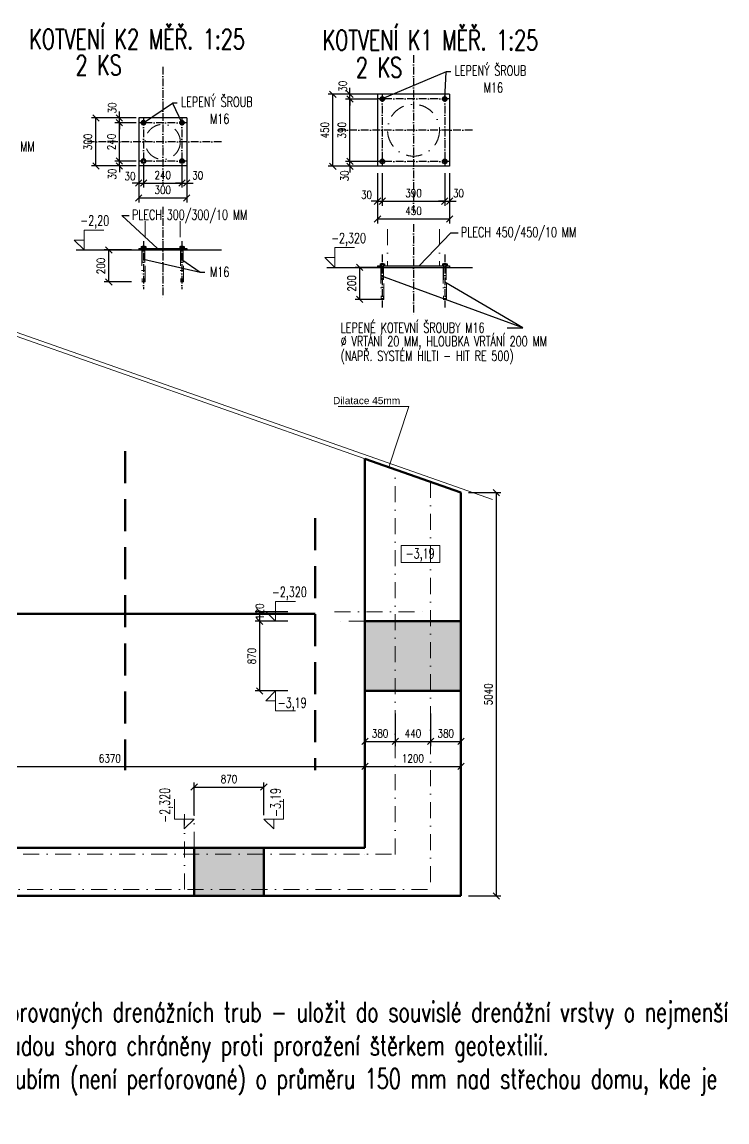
# Model space of a CAD drawing. Header units: millimetres. Extents: x 89194 to 559352, y -753138 to -204019.
# Drawn here: x 347636 to 356440, y -268495 to -254751 of the extents above; entities that cross this region are included whole.
import ezdxf

# ---------------------------------------------------------------- set-up
doc = ezdxf.new("R2010")
doc.units = ezdxf.units.MM
doc.header["$LTSCALE"] = 400
doc.header["$PDMODE"] = 3
for name, pattern in [('ACAD_ISO10W100', [18, 12, -3, 0, -3]), ('DASHDOT', [1, 0.5, -0.25, 0, -0.25]), ('DASHED', [0.75, 0.5, -0.25])]:
    doc.linetypes.add(name, pattern=pattern)
doc.layers.add('obrys slabý', color=7, linetype='Continuous')
doc.layers.add('čerchovaná', color=1, linetype='ACAD_ISO10W100')
for name, color, linetype, lineweight in [('RG_koty', 7, 'Continuous', 9), ('RG_pohled', 200, 'Continuous', 9), ('RG_popisy', 11, 'Continuous', 9), ('RG_radon_potrubí', 160, 'Continuous', 70), ('RG_zdivo nové', 1, 'Continuous', 50), ('RG_čerch 1', 6, 'DASHDOT', 9), ('RG_šrafy', 253, 'Continuous', 9), ('text 2.5 mm', 7, 'Continuous', 13)]:
    doc.layers.add(name, color=color, linetype=linetype, lineweight=lineweight)
doc.styles.add('Arial 250', font='Arial Bold.ttf', dxfattribs={"height": 250})
doc.styles.add('Koty', font='romans.shx', dxfattribs={"width": 0.8})
doc.styles.add('styl 2.5 mm', font='simplex.shx', dxfattribs={"width": 0.7, "height": 0.125})
doc.styles.add('styl 5 mm', font='simplex.shx', dxfattribs={"width": 0.7, "height": 0.25})
doc.dimstyles.new('RG_50_vnitřní', dxfattribs={"dimscale": 50, "dimtxt": 2, "dimasz": 1.6, "dimexe": 1.15, "dimexo": 0, "dimgap": 1, "dimtad": 1, "dimdec": 0, "dimrnd": 5, "dimzin": 0, "dimdsep": 46, "dimtxsty": 'Koty', "dimblk1": 'OBLIQUE', "dimblk2": 'OBLIQUE', "dimsah": 1, "dimcen": 0.09, "dimclrd": 256, "dimclre": 256, "dimclrt": 2, "dimazin": 0, "dimtfac": 1, "dimtdec": 0, "dimtmove": 2, "dimatfit": 3, "dimfxl": 1.15, "dimfxlon": 1, "dimtolj": 1, "dimtzin": 0, "dimarcsym": 0})

# ---------------------------------------------------------------- blocks, each defined once
blk = doc.blocks.new('_Oblique')
at = {"color": 0, "linetype": 'ByBlock', "lineweight": -2}
blk.add_line((-0.5, -0.5), (0.5, 0.5), dxfattribs=at)
blk = doc.blocks.new('*D552')
at = {"layer": 'Defpoints', "color": 0, "transparency": 16777216}
for p in [(345548, -264052), (351918, -264051), (351918, -264052)]:
    blk.add_point(p, dxfattribs=at)
at = {"layer": 'RG_koty', "lineweight": -2, "transparency": 16777216}
for p, q in [((345548, -264052), (345548, -264109)), ((345548, -264052), (351918, -264052)), ((351918, -264051), (351918, -264109))]:
    blk.add_line(p, q, dxfattribs=at)
at = {"layer": 'RG_koty', "lineweight": -2, "transparency": 16777216, "xscale": 80, "yscale": 80, "zscale": 80, "rotation": 180}
blk.add_blockref('_Oblique', (345548, -264052), dxfattribs=at)
at = {"layer": 'RG_koty', "lineweight": -2, "transparency": 16777216, "xscale": 80, "yscale": 80, "zscale": 80}
blk.add_blockref('_Oblique', (351918, -264052), dxfattribs=at)
at = {"layer": 'RG_koty', "color": 2, "transparency": 16777216, "insert": (348733, -263952), "char_height": 100, "attachment_point": 5, "style": 'Koty'}
blk.add_mtext('\\A1;6370', dxfattribs=at)
blk = doc.blocks.new('*D553')
at = {"layer": 'Defpoints', "color": 0, "transparency": 16777216}
for p in [(351918, -264051), (353118, -264052), (353118, -264052)]:
    blk.add_point(p, dxfattribs=at)
at = {"layer": 'RG_koty', "lineweight": -2, "transparency": 16777216}
for p, q in [((353118, -264052), (353118, -263994)), ((351918, -264051), (351918, -264109)), ((351918, -264052), (353118, -264052))]:
    blk.add_line(p, q, dxfattribs=at)
at = {"layer": 'RG_koty', "lineweight": -2, "transparency": 16777216, "xscale": 80, "yscale": 80, "zscale": 80, "rotation": 180}
blk.add_blockref('_Oblique', (351918, -264052), dxfattribs=at)
at = {"layer": 'RG_koty', "lineweight": -2, "transparency": 16777216, "xscale": 80, "yscale": 80, "zscale": 80}
blk.add_blockref('_Oblique', (353118, -264052), dxfattribs=at)
at = {"layer": 'RG_koty', "color": 2, "transparency": 16777216, "insert": (352518, -263952), "char_height": 100, "attachment_point": 5, "style": 'Koty'}
blk.add_mtext('\\A1;1200', dxfattribs=at)
blk = doc.blocks.new('*D562')
at = {"layer": 'Defpoints', "color": 0, "transparency": 16777216}
for p in [(351918, -263365), (352298, -263365), (352298, -263740)]:
    blk.add_point(p, dxfattribs=at)
at = {"layer": 'RG_koty', "lineweight": -2, "transparency": 16777216}
for p, q in [((351918, -263390), (351918, -263797)), ((352298, -263390), (352298, -263797)), ((351918, -263740), (352298, -263740))]:
    blk.add_line(p, q, dxfattribs=at)
at = {"layer": 'RG_koty', "lineweight": -2, "transparency": 16777216, "xscale": 80, "yscale": 80, "zscale": 80, "rotation": 180}
blk.add_blockref('_Oblique', (351918, -263740), dxfattribs=at)
at = {"layer": 'RG_koty', "lineweight": -2, "transparency": 16777216, "xscale": 80, "yscale": 80, "zscale": 80}
blk.add_blockref('_Oblique', (352298, -263740), dxfattribs=at)
at = {"layer": 'RG_koty', "color": 2, "transparency": 16777216, "insert": (352108, -263640), "char_height": 100, "attachment_point": 5, "style": 'Koty'}
blk.add_mtext('\\A1;380', dxfattribs=at)
blk = doc.blocks.new('*D563')
at = {"layer": 'Defpoints', "color": 0, "transparency": 16777216}
for p in [(352298, -263365), (352738, -263365), (352738, -263740)]:
    blk.add_point(p, dxfattribs=at)
at = {"layer": 'RG_koty', "lineweight": -2, "transparency": 16777216}
for p, q in [((352298, -263390), (352298, -263797)), ((352738, -263390), (352738, -263797)), ((352298, -263740), (352738, -263740))]:
    blk.add_line(p, q, dxfattribs=at)
at = {"layer": 'RG_koty', "lineweight": -2, "transparency": 16777216, "xscale": 80, "yscale": 80, "zscale": 80, "rotation": 180}
blk.add_blockref('_Oblique', (352298, -263740), dxfattribs=at)
at = {"layer": 'RG_koty', "lineweight": -2, "transparency": 16777216, "xscale": 80, "yscale": 80, "zscale": 80}
blk.add_blockref('_Oblique', (352738, -263740), dxfattribs=at)
at = {"layer": 'RG_koty', "color": 2, "transparency": 16777216, "insert": (352518, -263640), "char_height": 100, "attachment_point": 5, "style": 'Koty'}
blk.add_mtext('\\A1;440', dxfattribs=at)
blk = doc.blocks.new('*D564')
at = {"layer": 'Defpoints', "color": 0, "transparency": 16777216}
for p in [(352738, -263365), (353118, -263365), (353118, -263740)]:
    blk.add_point(p, dxfattribs=at)
at = {"layer": 'RG_koty', "lineweight": -2, "transparency": 16777216}
for p, q in [((352738, -263390), (352738, -263797)), ((353118, -263390), (353118, -263797)), ((352738, -263740), (353118, -263740))]:
    blk.add_line(p, q, dxfattribs=at)
at = {"layer": 'RG_koty', "lineweight": -2, "transparency": 16777216, "xscale": 80, "yscale": 80, "zscale": 80, "rotation": 180}
blk.add_blockref('_Oblique', (352738, -263740), dxfattribs=at)
at = {"layer": 'RG_koty', "lineweight": -2, "transparency": 16777216, "xscale": 80, "yscale": 80, "zscale": 80}
blk.add_blockref('_Oblique', (353118, -263740), dxfattribs=at)
at = {"layer": 'RG_koty', "color": 2, "transparency": 16777216, "insert": (352928, -263640), "char_height": 100, "attachment_point": 5, "style": 'Koty'}
blk.add_mtext('\\A1;380', dxfattribs=at)
blk = doc.blocks.new('*D573')
at = {"layer": 'Defpoints', "color": 0, "transparency": 16777216}
for p in [(353118, -260631), (353560, -260631), (353118, -265671)]:
    blk.add_point(p, dxfattribs=at)
at = {"layer": 'RG_koty', "lineweight": -2, "transparency": 16777216}
for p, q in [((353210, -260631), (353617, -260631)), ((353560, -265671), (353560, -260631)), ((353210, -265671), (353617, -265671))]:
    blk.add_line(p, q, dxfattribs=at)
at = {"layer": 'RG_koty', "lineweight": -2, "transparency": 16777216, "xscale": 80, "yscale": 80, "zscale": 80}
for p, rotation in [((353560, -260631), 90), ((353560, -265671), 270)]:
    blk.add_blockref('_Oblique', p, dxfattribs=dict(at, rotation=rotation))
at = {"layer": 'RG_koty', "color": 2, "transparency": 16777216, "insert": (353460, -263151), "char_height": 100, "attachment_point": 5, "rotation": 90, "style": 'Koty'}
blk.add_mtext('\\A1;5040', dxfattribs=at)
blk = doc.blocks.new('*D591')
at = {"layer": 'Defpoints', "color": 0, "transparency": 16777216}
for p in [(350656, -264310), (349786, -264854), (350656, -264854)]:
    blk.add_point(p, dxfattribs=at)
at = {"layer": 'RG_koty', "lineweight": -2, "transparency": 16777216}
for p, q in [((349786, -264660), (349786, -264252)), ((350656, -264660), (350656, -264252)), ((349786, -264310), (350656, -264310))]:
    blk.add_line(p, q, dxfattribs=at)
at = {"layer": 'RG_koty', "lineweight": -2, "transparency": 16777216, "xscale": 80, "yscale": 80, "zscale": 80, "rotation": 180}
blk.add_blockref('_Oblique', (349786, -264310), dxfattribs=at)
at = {"layer": 'RG_koty', "lineweight": -2, "transparency": 16777216, "xscale": 80, "yscale": 80, "zscale": 80}
blk.add_blockref('_Oblique', (350656, -264310), dxfattribs=at)
at = {"layer": 'RG_koty', "color": 2, "transparency": 16777216, "insert": (350221, -264210), "char_height": 100, "attachment_point": 5, "style": 'Koty'}
blk.add_mtext('\\A1;870', dxfattribs=at)
blk = doc.blocks.new('*D610')
at = {"layer": 'Defpoints', "color": 0, "transparency": 16777216}
for p in [(350605, -262239), (351285, -262239), (351285, -263109)]:
    blk.add_point(p, dxfattribs=at)
at = {"layer": 'RG_koty', "lineweight": -2, "transparency": 16777216}
for p, q in [((350955, -262239), (350547, -262239)), ((350605, -263109), (350605, -262239)), ((350955, -263109), (350547, -263109))]:
    blk.add_line(p, q, dxfattribs=at)
at = {"layer": 'RG_koty', "lineweight": -2, "transparency": 16777216, "xscale": 80, "yscale": 80, "zscale": 80}
for p, rotation in [((350605, -262239), 90), ((350605, -263109), 270)]:
    blk.add_blockref('_Oblique', p, dxfattribs=dict(at, rotation=rotation))
at = {"layer": 'RG_koty', "color": 2, "transparency": 16777216, "insert": (350505, -262674), "char_height": 100, "attachment_point": 5, "rotation": 90, "style": 'Koty'}
blk.add_mtext('\\A1;870', dxfattribs=at)
blk = doc.blocks.new('*D611')
at = {"layer": 'Defpoints', "color": 0, "transparency": 16777216}
for p in [(350605, -262119), (351285, -262119), (351285, -262239)]:
    blk.add_point(p, dxfattribs=at)
at = {"layer": 'RG_koty', "lineweight": -2, "transparency": 16777216}
for p, q in [((350955, -262119), (350547, -262119)), ((350955, -262239), (350547, -262239)), ((350605, -262239), (350605, -262119))]:
    blk.add_line(p, q, dxfattribs=at)
at = {"layer": 'RG_koty', "lineweight": -2, "transparency": 16777216, "xscale": 80, "yscale": 80, "zscale": 80}
for p, rotation in [((350605, -262119), 90), ((350605, -262239), 270)]:
    blk.add_blockref('_Oblique', p, dxfattribs=dict(at, rotation=rotation))
at = {"layer": 'RG_koty', "color": 2, "transparency": 16777216, "insert": (350605, -262119), "char_height": 100, "attachment_point": 5, "rotation": 90, "style": 'Koty'}
blk.add_mtext('\\A1;120', dxfattribs=at)
blk = doc.blocks.new('*D622')
at = {"layer": 'Defpoints', "color": 0, "transparency": 16777216}
for p in [(352076, -256756), (352976, -256756), (352976, -257211)]:
    blk.add_point(p, dxfattribs=at)
at = {"layer": 'RG_koty', "lineweight": -2, "transparency": 16777216}
for p, q in [((352076, -256861), (352076, -257268)), ((352976, -256861), (352976, -257268)), ((352076, -257211), (352976, -257211))]:
    blk.add_line(p, q, dxfattribs=at)
at = {"layer": 'RG_koty', "lineweight": -2, "transparency": 16777216, "xscale": 80, "yscale": 80, "zscale": 80, "rotation": 180}
blk.add_blockref('_Oblique', (352076, -257211), dxfattribs=at)
at = {"layer": 'RG_koty', "lineweight": -2, "transparency": 16777216, "xscale": 80, "yscale": 80, "zscale": 80}
blk.add_blockref('_Oblique', (352976, -257211), dxfattribs=at)
at = {"layer": 'RG_koty', "color": 2, "transparency": 16777216, "insert": (352526, -257111), "char_height": 100, "attachment_point": 5, "style": 'Koty'}
blk.add_mtext('\\A1;450', dxfattribs=at)
blk = doc.blocks.new('*D623')
at = {"layer": 'Defpoints', "color": 0, "transparency": 16777216}
for p in [(351518, -255653), (352076, -255653), (352076, -256553)]:
    blk.add_point(p, dxfattribs=at)
at = {"layer": 'RG_koty', "lineweight": -2, "transparency": 16777216}
for p, q in [((351868, -255653), (351461, -255653)), ((351518, -256553), (351518, -255653)), ((351868, -256553), (351461, -256553))]:
    blk.add_line(p, q, dxfattribs=at)
at = {"layer": 'RG_koty', "lineweight": -2, "transparency": 16777216, "xscale": 80, "yscale": 80, "zscale": 80}
for p, rotation in [((351518, -255653), 90), ((351518, -256553), 270)]:
    blk.add_blockref('_Oblique', p, dxfattribs=dict(at, rotation=rotation))
at = {"layer": 'RG_koty', "color": 2, "transparency": 16777216, "insert": (351418, -256103), "char_height": 100, "attachment_point": 5, "rotation": 90, "style": 'Koty'}
blk.add_mtext('\\A1;450', dxfattribs=at)
blk = doc.blocks.new('*D624')
at = {"layer": 'Defpoints', "color": 0, "transparency": 16777216}
for p in [(351732, -256493), (352076, -256493), (352076, -256553)]:
    blk.add_point(p, dxfattribs=at)
at = {"layer": 'RG_koty', "lineweight": -2, "transparency": 16777216}
for p, q in [((351732, -256493), (351732, -256413)), ((352076, -256493), (351674, -256493)), ((352076, -256553), (351674, -256553)), ((351732, -256553), (351732, -256493)), ((351732, -256553), (351732, -256633))]:
    blk.add_line(p, q, dxfattribs=at)
at = {"layer": 'RG_koty', "lineweight": -2, "transparency": 16777216, "xscale": 80, "yscale": 80, "zscale": 80}
for p, rotation in [((351732, -256493), 270), ((351732, -256553), 90)]:
    blk.add_blockref('_Oblique', p, dxfattribs=dict(at, rotation=rotation))
at = {"layer": 'RG_koty', "color": 2, "transparency": 16777216, "insert": (351665, -256673), "char_height": 100, "attachment_point": 5, "rotation": 90, "style": 'Koty'}
blk.add_mtext('\\A1;30', dxfattribs=at)
blk = doc.blocks.new('*D625')
at = {"layer": 'Defpoints', "color": 0, "transparency": 16777216}
for p in [(351732, -255713), (352076, -255713), (352076, -256493)]:
    blk.add_point(p, dxfattribs=at)
at = {"layer": 'RG_koty', "lineweight": -2, "transparency": 16777216}
for p, q in [((352076, -255713), (351674, -255713)), ((351732, -256493), (351732, -255713)), ((352076, -256493), (351674, -256493))]:
    blk.add_line(p, q, dxfattribs=at)
at = {"layer": 'RG_koty', "lineweight": -2, "transparency": 16777216, "xscale": 80, "yscale": 80, "zscale": 80}
for p, rotation in [((351732, -255713), 90), ((351732, -256493), 270)]:
    blk.add_blockref('_Oblique', p, dxfattribs=dict(at, rotation=rotation))
at = {"layer": 'RG_koty', "color": 2, "transparency": 16777216, "insert": (351632, -256103), "char_height": 100, "attachment_point": 5, "rotation": 90, "style": 'Koty'}
blk.add_mtext('\\A1;390', dxfattribs=at)
blk = doc.blocks.new('*D626')
at = {"layer": 'Defpoints', "color": 0, "transparency": 16777216}
for p in [(351732, -255653), (352076, -255653), (352076, -255713)]:
    blk.add_point(p, dxfattribs=at)
at = {"layer": 'RG_koty', "lineweight": -2, "transparency": 16777216}
for p, q in [((351732, -255653), (351732, -255573)), ((352076, -255653), (351674, -255653)), ((352076, -255713), (351674, -255713)), ((351732, -255713), (351732, -255653)), ((351732, -255713), (351732, -255793))]:
    blk.add_line(p, q, dxfattribs=at)
at = {"layer": 'RG_koty', "lineweight": -2, "transparency": 16777216, "xscale": 80, "yscale": 80, "zscale": 80}
for p, rotation in [((351732, -255653), 270), ((351732, -255713), 90)]:
    blk.add_blockref('_Oblique', p, dxfattribs=dict(at, rotation=rotation))
at = {"layer": 'RG_koty', "color": 2, "transparency": 16777216, "insert": (351642, -255554), "char_height": 100, "attachment_point": 5, "rotation": 90, "style": 'Koty'}
blk.add_mtext('\\A1;30', dxfattribs=at)
blk = doc.blocks.new('*D627')
at = {"layer": 'Defpoints', "color": 0, "transparency": 16777216}
for p in [(352076, -256611), (352136, -256611), (352136, -256989)]:
    blk.add_point(p, dxfattribs=at)
at = {"layer": 'RG_koty', "lineweight": -2, "transparency": 16777216}
for p, q in [((352076, -256639), (352076, -257047)), ((352136, -256639), (352136, -257047)), ((352076, -256989), (351996, -256989)), ((352076, -256989), (352136, -256989)), ((352136, -256989), (352216, -256989))]:
    blk.add_line(p, q, dxfattribs=at)
at = {"layer": 'RG_koty', "lineweight": -2, "transparency": 16777216, "xscale": 80, "yscale": 80, "zscale": 80}
blk.add_blockref('_Oblique', (352076, -256989), dxfattribs=at)
at = {"layer": 'RG_koty', "lineweight": -2, "transparency": 16777216, "xscale": 80, "yscale": 80, "zscale": 80, "rotation": 180}
blk.add_blockref('_Oblique', (352136, -256989), dxfattribs=at)
at = {"layer": 'RG_koty', "color": 2, "transparency": 16777216, "insert": (351939, -256909), "char_height": 100, "attachment_point": 5, "style": 'Koty'}
blk.add_mtext('\\A1;30', dxfattribs=at)
blk = doc.blocks.new('*D628')
at = {"layer": 'Defpoints', "color": 0, "transparency": 16777216}
for p in [(352136, -256611), (352916, -256611), (352916, -256989)]:
    blk.add_point(p, dxfattribs=at)
at = {"layer": 'RG_koty', "lineweight": -2, "transparency": 16777216}
for p, q in [((352136, -256639), (352136, -257047)), ((352916, -256639), (352916, -257047)), ((352136, -256989), (352916, -256989))]:
    blk.add_line(p, q, dxfattribs=at)
at = {"layer": 'RG_koty', "lineweight": -2, "transparency": 16777216, "xscale": 80, "yscale": 80, "zscale": 80, "rotation": 180}
blk.add_blockref('_Oblique', (352136, -256989), dxfattribs=at)
at = {"layer": 'RG_koty', "lineweight": -2, "transparency": 16777216, "xscale": 80, "yscale": 80, "zscale": 80}
blk.add_blockref('_Oblique', (352916, -256989), dxfattribs=at)
at = {"layer": 'RG_koty', "color": 2, "transparency": 16777216, "insert": (352526, -256889), "char_height": 100, "attachment_point": 5, "style": 'Koty'}
blk.add_mtext('\\A1;390', dxfattribs=at)
blk = doc.blocks.new('*D629')
at = {"layer": 'Defpoints', "color": 0, "transparency": 16777216}
for p in [(352916, -256611), (352976, -256611), (352976, -256989)]:
    blk.add_point(p, dxfattribs=at)
at = {"layer": 'RG_koty', "lineweight": -2, "transparency": 16777216}
for p, q in [((352916, -256639), (352916, -257047)), ((352976, -256639), (352976, -257047)), ((352916, -256989), (352836, -256989)), ((352916, -256989), (352976, -256989)), ((352976, -256989), (353056, -256989))]:
    blk.add_line(p, q, dxfattribs=at)
at = {"layer": 'RG_koty', "lineweight": -2, "transparency": 16777216, "xscale": 80, "yscale": 80, "zscale": 80}
blk.add_blockref('_Oblique', (352916, -256989), dxfattribs=at)
at = {"layer": 'RG_koty', "lineweight": -2, "transparency": 16777216, "xscale": 80, "yscale": 80, "zscale": 80, "rotation": 180}
blk.add_blockref('_Oblique', (352976, -256989), dxfattribs=at)
at = {"layer": 'RG_koty', "color": 2, "transparency": 16777216, "insert": (353087, -256890), "char_height": 100, "attachment_point": 5, "style": 'Koty'}
blk.add_mtext('\\A1;30', dxfattribs=at)
blk = doc.blocks.new('*D612')
at = {"layer": 'Defpoints', "color": 0, "transparency": 16777216}
for p in [(351853, -257817), (352136, -257817), (352136, -258217)]:
    blk.add_point(p, dxfattribs=at)
at = {"layer": 'RG_koty', "lineweight": -2, "transparency": 16777216}
for p, q in [((352136, -257817), (351795, -257817)), ((351853, -258217), (351853, -257817)), ((352136, -258217), (351795, -258217))]:
    blk.add_line(p, q, dxfattribs=at)
at = {"layer": 'RG_koty', "lineweight": -2, "transparency": 16777216, "xscale": 80, "yscale": 80, "zscale": 80}
for p, rotation in [((351853, -257817), 90), ((351853, -258217), 270)]:
    blk.add_blockref('_Oblique', p, dxfattribs=dict(at, rotation=rotation))
at = {"layer": 'RG_koty', "color": 2, "transparency": 16777216, "insert": (351753, -258017), "char_height": 100, "attachment_point": 5, "rotation": 90, "style": 'Koty'}
blk.add_mtext('\\A1;200', dxfattribs=at)
blk = doc.blocks.new('*D613')
at = {"layer": 'Defpoints', "color": 0, "transparency": 16777216}
for p in [(348721, -257599), (349004, -257599), (349004, -257999)]:
    blk.add_point(p, dxfattribs=at)
at = {"layer": 'RG_koty', "lineweight": -2, "transparency": 16777216}
for p, q in [((349004, -257599), (348663, -257599)), ((348721, -257999), (348721, -257599)), ((349004, -257999), (348663, -257999))]:
    blk.add_line(p, q, dxfattribs=at)
at = {"layer": 'RG_koty', "lineweight": -2, "transparency": 16777216, "xscale": 80, "yscale": 80, "zscale": 80}
for p, rotation in [((348721, -257599), 90), ((348721, -257999), 270)]:
    blk.add_blockref('_Oblique', p, dxfattribs=dict(at, rotation=rotation))
at = {"layer": 'RG_koty', "color": 2, "transparency": 16777216, "insert": (348621, -257799), "char_height": 100, "attachment_point": 5, "rotation": 90, "style": 'Koty'}
blk.add_mtext('\\A1;200', dxfattribs=at)
blk = doc.blocks.new('*D614')
at = {"layer": 'Defpoints', "color": 0, "transparency": 16777216}
for p in [(348560, -255949), (349062, -255949), (349062, -256549)]:
    blk.add_point(p, dxfattribs=at)
at = {"layer": 'RG_koty', "lineweight": -2, "transparency": 16777216}
for p, q in [((348910, -255949), (348503, -255949)), ((348560, -256549), (348560, -255949)), ((348910, -256549), (348503, -256549))]:
    blk.add_line(p, q, dxfattribs=at)
at = {"layer": 'RG_koty', "lineweight": -2, "transparency": 16777216, "xscale": 80, "yscale": 80, "zscale": 80}
for p, rotation in [((348560, -255949), 90), ((348560, -256549), 270)]:
    blk.add_blockref('_Oblique', p, dxfattribs=dict(at, rotation=rotation))
at = {"layer": 'RG_koty', "color": 2, "transparency": 16777216, "insert": (348460, -256249), "char_height": 100, "attachment_point": 5, "rotation": 90, "style": 'Koty'}
blk.add_mtext('\\A1;300', dxfattribs=at)
blk = doc.blocks.new('*D615')
at = {"layer": 'Defpoints', "color": 0, "transparency": 16777216}
for p in [(348853, -256489), (349062, -256489), (349062, -256549)]:
    blk.add_point(p, dxfattribs=at)
at = {"layer": 'RG_koty', "lineweight": -2, "transparency": 16777216}
for p, q in [((348853, -256489), (348853, -256409)), ((349062, -256489), (348796, -256489)), ((349062, -256549), (348796, -256549)), ((348853, -256549), (348853, -256489)), ((348853, -256549), (348853, -256629))]:
    blk.add_line(p, q, dxfattribs=at)
at = {"layer": 'RG_koty', "lineweight": -2, "transparency": 16777216, "xscale": 80, "yscale": 80, "zscale": 80}
for p, rotation in [((348853, -256489), 270), ((348853, -256549), 90)]:
    blk.add_blockref('_Oblique', p, dxfattribs=dict(at, rotation=rotation))
at = {"layer": 'RG_koty', "color": 2, "transparency": 16777216, "insert": (348762, -256651), "char_height": 100, "attachment_point": 5, "rotation": 90, "style": 'Koty'}
blk.add_mtext('\\A1;30', dxfattribs=at)
blk = doc.blocks.new('*D616')
at = {"layer": 'Defpoints', "color": 0, "transparency": 16777216}
for p in [(348853, -256009), (349062, -256009), (349062, -256489)]:
    blk.add_point(p, dxfattribs=at)
at = {"layer": 'RG_koty', "lineweight": -2, "transparency": 16777216}
for p, q in [((349062, -256009), (348796, -256009)), ((348853, -256489), (348853, -256009)), ((349062, -256489), (348796, -256489))]:
    blk.add_line(p, q, dxfattribs=at)
at = {"layer": 'RG_koty', "lineweight": -2, "transparency": 16777216, "xscale": 80, "yscale": 80, "zscale": 80}
for p, rotation in [((348853, -256009), 90), ((348853, -256489), 270)]:
    blk.add_blockref('_Oblique', p, dxfattribs=dict(at, rotation=rotation))
at = {"layer": 'RG_koty', "color": 2, "transparency": 16777216, "insert": (348753, -256249), "char_height": 100, "attachment_point": 5, "rotation": 90, "style": 'Koty'}
blk.add_mtext('\\A1;240', dxfattribs=at)
blk = doc.blocks.new('*D617')
at = {"layer": 'Defpoints', "color": 0, "transparency": 16777216}
for p in [(348853, -255949), (349062, -255949), (349062, -256009)]:
    blk.add_point(p, dxfattribs=at)
at = {"layer": 'RG_koty', "lineweight": -2, "transparency": 16777216}
for p, q in [((348853, -255949), (348853, -255869)), ((349062, -255949), (348796, -255949)), ((349062, -256009), (348796, -256009)), ((348853, -256009), (348853, -255949)), ((348853, -256009), (348853, -256089))]:
    blk.add_line(p, q, dxfattribs=at)
at = {"layer": 'RG_koty', "lineweight": -2, "transparency": 16777216, "xscale": 80, "yscale": 80, "zscale": 80}
for p, rotation in [((348853, -255949), 270), ((348853, -256009), 90)]:
    blk.add_blockref('_Oblique', p, dxfattribs=dict(at, rotation=rotation))
at = {"layer": 'RG_koty', "color": 2, "transparency": 16777216, "insert": (348762, -255824), "char_height": 100, "attachment_point": 5, "rotation": 90, "style": 'Koty'}
blk.add_mtext('\\A1;30', dxfattribs=at)
blk = doc.blocks.new('*D618')
at = {"layer": 'Defpoints', "color": 0, "transparency": 16777216}
for p in [(349094, -256549), (349154, -256549), (349154, -256763)]:
    blk.add_point(p, dxfattribs=at)
at = {"layer": 'RG_koty', "lineweight": -2, "transparency": 16777216}
for p, q in [((349094, -256549), (349094, -256820)), ((349154, -256549), (349154, -256820)), ((349094, -256763), (349014, -256763)), ((349094, -256763), (349154, -256763)), ((349154, -256763), (349234, -256763))]:
    blk.add_line(p, q, dxfattribs=at)
at = {"layer": 'RG_koty', "lineweight": -2, "transparency": 16777216, "xscale": 80, "yscale": 80, "zscale": 80}
blk.add_blockref('_Oblique', (349094, -256763), dxfattribs=at)
at = {"layer": 'RG_koty', "lineweight": -2, "transparency": 16777216, "xscale": 80, "yscale": 80, "zscale": 80, "rotation": 180}
blk.add_blockref('_Oblique', (349154, -256763), dxfattribs=at)
at = {"layer": 'RG_koty', "color": 2, "transparency": 16777216, "insert": (348985, -256678), "char_height": 100, "attachment_point": 5, "style": 'Koty'}
blk.add_mtext('\\A1;30', dxfattribs=at)
blk = doc.blocks.new('*D619')
at = {"layer": 'Defpoints', "color": 0, "transparency": 16777216}
for p in [(349154, -256549), (349634, -256549), (349634, -256763)]:
    blk.add_point(p, dxfattribs=at)
at = {"layer": 'RG_koty', "lineweight": -2, "transparency": 16777216}
for p, q in [((349154, -256549), (349154, -256820)), ((349634, -256549), (349634, -256820)), ((349154, -256763), (349634, -256763))]:
    blk.add_line(p, q, dxfattribs=at)
at = {"layer": 'RG_koty', "lineweight": -2, "transparency": 16777216, "xscale": 80, "yscale": 80, "zscale": 80, "rotation": 180}
blk.add_blockref('_Oblique', (349154, -256763), dxfattribs=at)
at = {"layer": 'RG_koty', "lineweight": -2, "transparency": 16777216, "xscale": 80, "yscale": 80, "zscale": 80}
blk.add_blockref('_Oblique', (349634, -256763), dxfattribs=at)
at = {"layer": 'RG_koty', "color": 2, "transparency": 16777216, "insert": (349394, -256663), "char_height": 100, "attachment_point": 5, "style": 'Koty'}
blk.add_mtext('\\A1;240', dxfattribs=at)
blk = doc.blocks.new('*D620')
at = {"layer": 'Defpoints', "color": 0, "transparency": 16777216}
for p in [(349634, -256549), (349694, -256549), (349694, -256763)]:
    blk.add_point(p, dxfattribs=at)
at = {"layer": 'RG_koty', "lineweight": -2, "transparency": 16777216}
for p, q in [((349634, -256549), (349634, -256820)), ((349694, -256549), (349694, -256820)), ((349634, -256763), (349554, -256763)), ((349634, -256763), (349694, -256763)), ((349694, -256763), (349774, -256763))]:
    blk.add_line(p, q, dxfattribs=at)
at = {"layer": 'RG_koty', "lineweight": -2, "transparency": 16777216, "xscale": 80, "yscale": 80, "zscale": 80}
blk.add_blockref('_Oblique', (349634, -256763), dxfattribs=at)
at = {"layer": 'RG_koty', "lineweight": -2, "transparency": 16777216, "xscale": 80, "yscale": 80, "zscale": 80, "rotation": 180}
blk.add_blockref('_Oblique', (349694, -256763), dxfattribs=at)
at = {"layer": 'RG_koty', "color": 2, "transparency": 16777216, "insert": (349831, -256667), "char_height": 100, "attachment_point": 5, "style": 'Koty'}
blk.add_mtext('\\A1;30', dxfattribs=at)
blk = doc.blocks.new('*D621')
at = {"layer": 'Defpoints', "color": 0, "transparency": 16777216}
for p in [(349094, -256549), (349694, -256549), (349694, -256949)]:
    blk.add_point(p, dxfattribs=at)
at = {"layer": 'RG_koty', "lineweight": -2, "transparency": 16777216}
for p, q in [((349094, -256599), (349094, -257006)), ((349694, -256599), (349694, -257006)), ((349094, -256949), (349694, -256949))]:
    blk.add_line(p, q, dxfattribs=at)
at = {"layer": 'RG_koty', "lineweight": -2, "transparency": 16777216, "xscale": 80, "yscale": 80, "zscale": 80, "rotation": 180}
blk.add_blockref('_Oblique', (349094, -256949), dxfattribs=at)
at = {"layer": 'RG_koty', "lineweight": -2, "transparency": 16777216, "xscale": 80, "yscale": 80, "zscale": 80}
blk.add_blockref('_Oblique', (349694, -256949), dxfattribs=at)
at = {"layer": 'RG_koty', "color": 2, "transparency": 16777216, "insert": (349394, -256849), "char_height": 100, "attachment_point": 5, "style": 'Koty'}
blk.add_mtext('\\A1;300', dxfattribs=at)

msp = doc.modelspace()

# ---------------------------------------------------------------- hatches: boundary and pattern name
at = {"layer": 'RG_šrafy', "ltscale": 0.05}
h = msp.add_hatch(color=256, dxfattribs=at)
h.dxf.hatch_style = 1
h.paths.add_polyline_path([(351918.3, -262239.2), (351918.3, -263109.2), (352298.3, -263109.2), (352298.3, -262239.2)])
h.paths.add_polyline_path([(352738.3, -263109.2), (352738.3, -262239.2), (352298.3, -262239.2), (352298.3, -263109.2)])
h.paths.add_polyline_path([(353118.3, -263109.2), (353118.3, -262239.2), (352738.3, -262239.2), (352738.3, -263109.2)])
h = msp.add_hatch(color=256, dxfattribs=at)
h.dxf.hatch_style = 1
h.paths.add_polyline_path([(350655.8, -265670.7), (350655.8, -265590.7), (349785.8, -265590.7), (349785.8, -265670.7)])
h.paths.add_polyline_path([(350655.8, -265590.7), (350655.8, -265150.2), (349785.8, -265150.2), (349785.8, -265590.7)])
h.paths.add_polyline_path([(350655.8, -265150.2), (350655.8, -265070.7), (349785.8, -265070.7), (349785.8, -265150.2)])

# ---------------------------------------------------------------- linework, layer by layer
at = {"layer": 'obrys slabý', "ltscale": 0.05}
for p, q in [((352933.7, -255373.1), (352135.5, -255712.7)), ((352915.5, -255712.7), (352933.7, -255373.1)), ((352991.7, -255373.1), (352933.7, -255373.1)), ((349153.9, -256008.7), (349516.4, -255763.1)), ((349574.5, -255763.1), (349516.4, -255763.1)), ((349516.4, -255763.1), (349633.9, -256008.7)), ((352106.9, -255712.7), (352121.4, -255687.9)), ((352121.4, -255737.6), (352106.9, -255712.7)), ((352121.4, -255687.9), (352149.7, -255687.9)), ((352149.7, -255737.6), (352121.4, -255737.6)), ((352149.7, -255687.9), (352164.2, -255712.7)), ((352164.2, -255712.7), (352149.7, -255737.6)), ((352886.9, -255712.7), (352901.4, -255687.9)), ((352901.4, -255737.6), (352886.9, -255712.7)), ((352901.4, -255687.9), (352929.7, -255687.9)), ((352929.7, -255737.6), (352901.4, -255737.6)), ((352929.7, -255687.9), (352944.2, -255712.7)), ((352944.2, -255712.7), (352929.7, -255737.6)), ((349125.3, -256008.7), (349139.8, -255983.9)), ((349139.8, -256033.6), (349125.3, -256008.7)), ((349139.8, -255983.9), (349168.1, -255983.9)), ((349168.1, -256033.6), (349139.8, -256033.6)), ((349168.1, -255983.9), (349182.5, -256008.7)), ((349182.5, -256008.7), (349168.1, -256033.6)), ((349605.3, -256008.7), (349619.8, -255983.9)), ((349619.8, -256033.6), (349605.3, -256008.7)), ((349619.8, -255983.9), (349648.1, -255983.9)), ((349648.1, -256033.6), (349619.8, -256033.6)), ((349648.1, -255983.9), (349662.5, -256008.7)), ((349662.5, -256008.7), (349648.1, -256033.6)), ((349125.3, -256488.7), (349139.8, -256463.9)), ((349139.8, -256463.9), (349168.1, -256463.9)), ((349168.1, -256463.9), (349182.5, -256488.7)), ((349605.3, -256488.7), (349619.8, -256463.9)), ((349619.8, -256463.9), (349648.1, -256463.9)), ((349648.1, -256463.9), (349662.5, -256488.7)), ((352106.9, -256492.7), (352121.4, -256467.9)), ((352121.4, -256467.9), (352149.7, -256467.9)), ((352149.7, -256467.9), (352164.2, -256492.7)), ((352886.9, -256492.7), (352901.4, -256467.9)), ((352901.4, -256467.9), (352929.7, -256467.9)), ((352929.7, -256467.9), (352944.2, -256492.7)), ((349139.8, -256513.6), (349125.3, -256488.7)), ((349168.1, -256513.6), (349139.8, -256513.6)), ((349182.5, -256488.7), (349168.1, -256513.6)), ((349619.8, -256513.6), (349605.3, -256488.7)), ((349648.1, -256513.6), (349619.8, -256513.6)), ((349662.5, -256488.7), (349648.1, -256513.6)), ((352121.4, -256517.6), (352106.9, -256492.7)), ((352149.7, -256517.6), (352121.4, -256517.6)), ((352164.2, -256492.7), (352149.7, -256517.6)), ((352901.4, -256517.6), (352886.9, -256492.7)), ((352929.7, -256517.6), (352901.4, -256517.6)), ((352944.2, -256492.7), (352929.7, -256517.6)), ((348882.9, -257167.3), (348975.6, -257167.3)), ((348882.9, -257167.3), (349326.3, -257578.9)), ((352594.9, -257796.8), (352990.8, -257385.2)), ((352990.8, -257385.2), (353083.5, -257385.2)), ((349125.3, -257555), (349182.5, -257555)), ((349125.3, -257555), (349125.3, -257578.9)), ((349137.9, -257555), (349137.9, -257551.8)), ((349137.9, -257551.8), (349169.9, -257551.8)), ((349137.9, -257552.9), (349169.9, -257552.9)), ((349137.9, -257553.9), (349169.9, -257553.9)), ((349139.8, -257555), (349139.8, -257578.9)), ((349168.1, -257555), (349168.1, -257578.9)), ((349169.9, -257555), (349169.9, -257551.8)), ((349182.5, -257555), (349182.5, -257578.9)), ((349605.3, -257555), (349662.5, -257555)), ((349605.3, -257555), (349605.3, -257578.9)), ((349617.9, -257555), (349617.9, -257551.8)), ((349617.9, -257551.8), (349649.9, -257551.8)), ((349617.9, -257552.9), (349649.9, -257552.9)), ((349617.9, -257553.9), (349649.9, -257553.9)), ((349619.8, -257555), (349619.8, -257578.9)), ((349648.1, -257555), (349648.1, -257578.9)), ((349649.9, -257555), (349649.9, -257551.8)), ((349662.5, -257555), (349662.5, -257578.9)), ((348311, -257598.9), (350128.7, -257598.9)), ((349093.9, -257578.9), (349693.9, -257578.9)), ((349861.2, -257881), (349153.9, -257720.1)), ((349861.2, -257881), (349633.9, -257724.4)), ((351442.6, -257816.8), (353260.4, -257816.8)), ((352075.5, -257796.8), (352975.5, -257796.8)), ((352075.5, -257796.8), (352075.5, -257816.8)), ((352106.9, -257772.9), (352164.2, -257772.9)), ((352106.9, -257772.9), (352106.9, -257796.8)), ((352119.5, -257772.9), (352119.5, -257769.7)), ((352119.5, -257769.7), (352151.5, -257769.7)), ((352119.5, -257770.8), (352151.5, -257770.8)), ((352119.5, -257771.9), (352151.5, -257771.9)), ((352121.4, -257772.9), (352121.4, -257796.8)), ((352149.7, -257772.9), (352149.7, -257796.8)), ((352151.5, -257772.9), (352151.5, -257769.7)), ((352164.2, -257772.9), (352164.2, -257796.8)), ((352886.9, -257772.9), (352944.2, -257772.9)), ((352886.9, -257772.9), (352886.9, -257796.8)), ((352899.5, -257772.9), (352899.5, -257769.7)), ((352899.5, -257769.7), (352931.5, -257769.7)), ((352899.5, -257770.8), (352931.5, -257770.8)), ((352899.5, -257771.9), (352931.5, -257771.9)), ((352901.4, -257772.9), (352901.4, -257796.8)), ((352929.7, -257772.9), (352929.7, -257796.8)), ((352931.5, -257772.9), (352931.5, -257769.7)), ((352944.2, -257772.9), (352944.2, -257796.8)), ((352975.5, -257796.8), (352975.5, -257816.8)), ((349919.2, -257881), (349861.2, -257881)), ((353892.1, -258572.9), (352115.5, -257920.5)), ((353892.1, -258572.9), (352915.5, -258002.2)), ((353696.4, -258572.9), (353892.1, -258572.9))]:
    msp.add_line(p, q, dxfattribs=at)
for points in [[(352075.5, -255652.7), (352075.5, -256552.7)], [(352975.5, -255652.7), (352075.5, -255652.7)], [(352975.5, -255652.7), (352975.5, -256552.7)], [(349093.9, -255948.7), (349093.9, -256548.7)], [(349693.9, -255948.7), (349093.9, -255948.7)], [(349693.9, -255948.7), (349693.9, -256548.7)], [(349693.9, -256548.7), (349093.9, -256548.7)], [(352975.5, -256552.7), (352075.5, -256552.7)], [(349093.9, -257578.9), (349093.9, -257598.9)], [(349693.9, -257578.9), (349693.9, -257598.9)]]:
    msp.add_lwpolyline(points, dxfattribs=at)
for centre, radius in [((352135.5, -255712.7), 28.6), ((352135.5, -255712.7), 16), ((352915.5, -255712.7), 28.6), ((352915.5, -255712.7), 16), ((349153.9, -256008.7), 28.6), ((349153.9, -256008.7), 16), ((349633.9, -256008.7), 28.6), ((349633.9, -256008.7), 16), ((349153.9, -256488.7), 28.6), ((349633.9, -256488.7), 28.6), ((352135.5, -256492.7), 28.6), ((352915.5, -256492.7), 28.6), ((349153.9, -256488.7), 16), ((349633.9, -256488.7), 16), ((352135.5, -256492.7), 16), ((352915.5, -256492.7), 16)]:
    msp.add_circle(centre, radius, dxfattribs=at)
at = {"layer": 'RG_koty'}
for p, q in [((348410.6, -257598.9), (348410.6, -257352.3)), ((348410.6, -257352.3), (348657.2, -257352.3)), ((348410.6, -257475.6), (348287.3, -257475.6)), ((348287.3, -257475.6), (348410.6, -257598.9)), ((351542.2, -257693.5), (351418.9, -257693.5)), ((351418.9, -257693.5), (351542.2, -257816.8)), ((351542.2, -257816.8), (351542.2, -257570.2)), ((351542.2, -257570.2), (351788.8, -257570.2)), ((352371.9, -261289.7), (352853.3, -261289.7)), ((352371.9, -261504.9), (352371.9, -261289.7)), ((352853.3, -261289.7), (352853.3, -261504.9)), ((352853.3, -261504.9), (352371.9, -261504.9)), ((350803.4, -262239.2), (350803.4, -261992.6)), ((350803.4, -261992.6), (351050, -261992.6)), ((350803.4, -262115.9), (350680.1, -262115.9)), ((350680.1, -262115.9), (350803.4, -262239.2)), ((350680.1, -263232.5), (350803.4, -263109.2)), ((350803.4, -263109.2), (350803.4, -263355.8)), ((350803.4, -263232.5), (350680.1, -263232.5)), ((350803.4, -263355.8), (351050, -263355.8)), ((349539.2, -264709.4), (349539.2, -264462.8)), ((350902.4, -264709.4), (350902.4, -264462.8)), ((349785.8, -264709.4), (349539.2, -264709.4)), ((349662.5, -264709.4), (349662.5, -264832.7)), ((349662.5, -264832.7), (349785.8, -264709.4)), ((350655.8, -264709.4), (350902.4, -264709.4)), ((350779.1, -264832.7), (350655.8, -264709.4)), ((350779.1, -264709.4), (350779.1, -264832.7))]:
    msp.add_line(p, q, dxfattribs=at)
at = {"layer": 'RG_pohled', "ltscale": 0.05}
for p, q in [((336548.6, -254795.7), (353118.3, -260631.4)), ((353510.2, -260719), (336556.3, -254750.7))]:
    msp.add_line(p, q, dxfattribs=at)
at = {"layer": 'RG_popisy'}
msp.add_lwpolyline([(351583.7, -259556.1), (352468.2, -259556.1), (352218, -260314.3)], dxfattribs=at)
at = {"layer": 'RG_radon_potrubí', "linetype": 'DASHED', "ltscale": 2}
for points in [[(348924, -260114.2), (348923.4, -264100.2)], [(351298.3, -260950), (351298.3, -264100.6)]]:
    msp.add_lwpolyline(points, dxfattribs=at)
at = {"layer": 'RG_radon_potrubí'}
msp.add_lwpolyline([(337998.5, -262145.3), (351298.3, -262146.1)], dxfattribs=at)
at = {"layer": 'RG_zdivo nové'}
for p, q in [((351918.3, -260208.7), (353118.3, -260631.4)), ((351918.3, -262239.2), (351918.3, -260208.7)), ((353118.3, -260631.4), (353118.3, -262239.2)), ((351918.3, -262239.2), (353118.3, -262239.2)), ((351918.3, -263109.2), (351918.3, -262239.2)), ((353118.3, -262239.2), (353118.3, -263109.2)), ((351918.3, -265070.7), (351918.3, -263109.2)), ((351918.3, -263109.2), (353118.3, -263109.2)), ((353118.3, -263109.2), (353118.3, -265670.7)), ((345548.3, -265070.7), (351918.3, -265070.7)), ((349785.8, -265670.7), (349785.8, -265070.7)), ((350655.8, -265670.7), (350655.8, -265070.7)), ((351918.3, -265150.7), (351918.3, -265150.7)), ((333548.3, -265670.7), (353118.3, -265670.7))]:
    msp.add_line(p, q, dxfattribs=at)
at = {"layer": 'RG_čerch 1'}
for p, q in [((349174.9, -257239.2), (349174.9, -257578.9)), ((349612.9, -257241.1), (349612.9, -257578.9)), ((352298.3, -265150.7), (352298.3, -260342.6)), ((352738.3, -260497.5), (352738.3, -265590.7)), ((351538.3, -262119.2), (352738.3, -262119.2)), ((351918.3, -262239.2), (351538.3, -262239.2)), ((349665.8, -265590.7), (349665.8, -264648.8)), ((349785.8, -265070.7), (349785.8, -264648.8)), ((344848.3, -265150.2), (352298.3, -265150.2)), ((337698.3, -265590.7), (352738.3, -265590.7))]:
    msp.add_line(p, q, dxfattribs=at)
for points in [[(352201.5, -257338.6), (352201.5, -257796.8)], [(352849.5, -257338.6), (352849.5, -257796.8)], [(349137.9, -257555), (349137.9, -257998.9)], [(349169.9, -257555), (349169.9, -257998.9)], [(349617.9, -257555), (349617.9, -257998.9)], [(349649.9, -257555), (349649.9, -257998.9)], [(349133.9, -257598.9), (349133.9, -257998.9), (349173.9, -257998.9), (349173.9, -257598.9)], [(349613.9, -257598.9), (349613.9, -257998.9), (349653.9, -257998.9), (349653.9, -257598.9)], [(352115.5, -257816.8), (352115.5, -258216.8), (352155.5, -258216.8), (352155.5, -257816.8)], [(352119.5, -257772.9), (352119.5, -258216.8)], [(352151.5, -257772.9), (352151.5, -258216.8)], [(352895.5, -257816.8), (352895.5, -258216.8), (352935.5, -258216.8), (352935.5, -257816.8)], [(352899.5, -257772.9), (352899.5, -258216.8)], [(352931.5, -257772.9), (352931.5, -258216.8)]]:
    msp.add_lwpolyline(points, dxfattribs=at)
for centre, radius in [((352525.5, -256102.7), 324), ((349393.9, -256248.7), 219)]:
    msp.add_circle(centre, radius, dxfattribs=at)
at = {"layer": 'čerchovaná', "ltscale": 0.02}
for points in [[(352525.5, -255166.2), (352525.5, -257135.7)], [(349393.9, -255312.2), (349393.9, -256789.8)], [(352975.5, -255712.7), (352075.5, -255712.7)], [(352135.5, -255652.7), (352135.5, -256552.7)], [(352915.5, -255652.7), (352915.5, -256552.7)], [(349693.9, -256008.7), (349093.9, -256008.7)], [(349153.9, -255948.7), (349153.9, -256548.7)], [(349633.9, -255948.7), (349633.9, -256548.7)], [(353260.4, -256102.7), (351586.2, -256102.7)], [(350128.7, -256248.7), (348454.6, -256248.7)], [(349693.9, -256488.7), (349093.9, -256488.7)], [(352975.5, -256492.7), (352075.5, -256492.7)], [(349393.9, -257058.6), (349393.9, -258208.8)], [(352525.5, -257276.5), (352525.5, -258426.8)], [(349153.9, -257489), (349153.9, -258089)], [(349633.9, -257489), (349633.9, -258089)], [(352135.5, -257654.6), (352135.5, -258318.2)], [(352915.5, -257654.6), (352915.5, -258318.2)]]:
    msp.add_lwpolyline(points, dxfattribs=at)

# ---------------------------------------------------------------- texts
at = {"layer": 'RG_koty', "style": 'styl 2.5 mm', "width": 0.7}
for s, p in [('-2,20', (348365.2, -257294.7)), ('-2,320', (351496.8, -257512.6)), ('-3,19', (352429, -261453.2)), ('-2,320', (350758.1, -261935.1)), ('-3,19', (350830.3, -263319.3))]:
    msp.add_text(s, height=125, dxfattribs=at).set_placement(p)
for s, p in [('-2,320', (349481.7, -264754.7)), ('-3,19', (350866, -264682.5))]:
    msp.add_text(s, height=125, rotation=90, dxfattribs=at).set_placement(p)
at = {"layer": 'RG_popisy', "style": 'styl 5 mm', "width": 0.7}
for s, p in [('KOTVENÍ K2 MĚŘ. 1:25', (347726.1, -255090.4)), ('KOTVENÍ K1 MĚŘ. 1:25', (351389.4, -255101.3)), ('2 KS', (348304.8, -255414.3)), ('2 KS', (351806, -255443))]:
    msp.add_text(s, height=250, dxfattribs=at).set_placement(p)
at = {"layer": 'RG_popisy', "insert": (351633.1, -259435.9), "char_height": 90, "attachment_point": 1, "style": 'Arial 250'}
msp.add_mtext('\\pxi-1.25;{\\fArial|b0|i0|c238|p34;Dilatace 45mm}', dxfattribs=at)
at = {"layer": 'RG_popisy', "insert": (340810, -266994.7), "char_height": 250, "attachment_point": 1, "style": 'styl 5 mm'}
msp.add_mtext_dynamic_manual_height_columns('Pasivní větrací systém podloží je tvořen soustavou perforovaných drenážních trub - uložit do souvislé drenážní vrstvy o nejmenší tloušťce 150 mm frakce 16/32 mm. Drenážní trubky budou shora chráněny proti proražení štěrkem geotextilií. \\PVzduch z drenážního potrubí je odveden stoupacím potrubím (není perforované) o průměru 150 mm nad střechou domu, kde je osazena větrací hlavice.', width=17080.249, gutter_width=500, heights=[0], dxfattribs=at)
at = {"layer": 'text 2.5 mm', "ltscale": 0.5, "style": 'styl 2.5 mm', "width": 0.7}
for s, p in [('LEPENÝ ŠROUB', (353040.1, -255421.2)), ('M16', (353402.5, -255632.8)), ('LEPENÝ ŠROUB', (349622.8, -255811.2)), ('M16', (349985.3, -256022.7)), ('PLECH 250/200/10 MM', (346353, -256370.3)), ('PLECH 300/300/10 MM', (349009.1, -257221.5)), ('PLECH 450/450/10 MM', (353117, -257439.4)), ('M16', (349985.3, -257936.5)), ('LEPENÉ KOTEVNÍ ŠROUBY M16', (351615.9, -258633)), ('%%C VRTÁNÍ 20 MM, HLOUBKA VRTÁNÍ 200 MM', (351615.9, -258802.8)), ('(NAPŘ. SYSTÉM HILTI - HIT RE 500)', (351615.9, -258985.1))]:
    msp.add_text(s, height=125, dxfattribs=at).set_placement(p)

# ---------------------------------------------------------------- dimensions: what is measured, and where the dimension line sits
at = {"layer": 'RG_koty'}
for base, p1, p2, picture, middle in [((351731.7, -255652.7), (352075.5, -255712.7), (352075.5, -255652.7), '*D626', (351642.2, -255553.7)), ((348853.5, -255948.7), (349062.3, -256008.7), (349062.3, -255948.7), '*D617', (348762.1, -255823.9)), ((348853.5, -256488.7), (349062.3, -256548.7), (349062.3, -256488.7), '*D615', (348762.2, -256651.5)), ((351731.7, -256492.7), (352075.5, -256552.7), (352075.5, -256492.7), '*D624', (351665, -256673.2))]:
    dim = msp.add_linear_dim(base=base, p1=p1, p2=p2, angle=90, text='30', dimstyle='RG_50_vnitřní', override={"dimfxl": 7}, dxfattribs=at)
    dim.commit()
    dim.dimension.update_dxf_attribs({"geometry": picture, "text_midpoint": middle, "dimtype": 160})
for base, p1, p2, text, picture, middle in [((351518.4, -255652.7), (352075.5, -256552.7), (352075.5, -255652.7), '450', '*D623', (351418.4, -256102.7)), ((351731.7, -255712.7), (352075.5, -256492.7), (352075.5, -255712.7), '390', '*D625', (351631.7, -256102.7)), ((348560.2, -255948.7), (349062.3, -256548.7), (349062.3, -255948.7), '300', '*D614', (348460.2, -256248.7)), ((348853.5, -256008.7), (349062.3, -256488.7), (349062.3, -256008.7), '240', '*D616', (348753.5, -256248.7)), ((348720.9, -257598.9), (349003.9, -257998.9), (349003.9, -257598.9), '200', '*D613', (348620.9, -257798.9)), ((351852.5, -257816.8), (352135.5, -258216.8), (352135.5, -257816.8), '200', '*D612', (351752.5, -258016.8))]:
    dim = msp.add_linear_dim(base=base, p1=p1, p2=p2, angle=90, text=text, dimstyle='RG_50_vnitřní', override={"dimfxl": 7}, dxfattribs=at)
    dim.commit()
    dim.dimension.update_dxf_attribs({"geometry": picture, "text_midpoint": middle})
for base, p1, p2, picture, middle in [((349153.9, -256762.8), (349093.9, -256548.7), (349153.9, -256548.7), '*D618', (348984.6, -256678.3)), ((349693.9, -256762.8), (349633.9, -256548.7), (349693.9, -256548.7), '*D620', (349831.2, -256667.1)), ((352135.5, -256989.4), (352075.5, -256610.9), (352135.5, -256610.9), '*D627', (351939.3, -256909.1)), ((352975.5, -256989.4), (352915.5, -256610.9), (352975.5, -256610.9), '*D629', (353086.9, -256889.5))]:
    dim = msp.add_linear_dim(base=base, p1=p1, p2=p2, text='30', dimstyle='RG_50_vnitřní', override={"dimfxl": 7}, dxfattribs=at)
    dim.commit()
    dim.dimension.update_dxf_attribs({"geometry": picture, "text_midpoint": middle, "dimtype": 160})
for base, p1, p2, text, picture, middle in [((349693.9, -256948.7), (349093.9, -256548.7), (349693.9, -256548.7), '300', '*D621', (349393.9, -256848.7)), ((349633.9, -256762.8), (349153.9, -256548.7), (349633.9, -256548.7), '240', '*D619', (349393.9, -256662.8)), ((352915.5, -256989.4), (352135.5, -256610.9), (352915.5, -256610.9), '390', '*D628', (352525.5, -256889.4)), ((352975.5, -257210.9), (352075.5, -256755.7), (352975.5, -256755.7), '450', '*D622', (352525.5, -257110.9))]:
    dim = msp.add_linear_dim(base=base, p1=p1, p2=p2, text=text, dimstyle='RG_50_vnitřní', override={"dimfxl": 7}, dxfattribs=at)
    dim.commit()
    dim.dimension.update_dxf_attribs({"geometry": picture, "text_midpoint": middle})
for base, p1, p2, picture, middle in [((353559.5, -260631.4), (353118.3, -265670.7), (353118.3, -260631.4), '*D573', (353459.5, -263151)), ((350604.7, -262239.2), (351284.6, -263109.2), (351284.6, -262239.2), '*D610', (350504.7, -262674.2))]:
    dim = msp.add_linear_dim(base=base, p1=p1, p2=p2, angle=90, dimstyle='RG_50_vnitřní', override={"dimfxl": 7}, dxfattribs=at)
    dim.commit()
    dim.dimension.update_dxf_attribs({"geometry": picture, "text_midpoint": middle})
dim = msp.add_linear_dim(base=(350604.7, -262119.2), p1=(351284.6, -262239.2), p2=(351284.6, -262119.2), angle=90, dimstyle='RG_50_vnitřní', override={"dimfxl": 7}, dxfattribs=at)
dim.commit()
dim.dimension.update_dxf_attribs({"geometry": '*D611', "text_midpoint": (350604.7, -262119.2), "dimtype": 160})
for base, p1, p2, picture, middle in [((352298.3, -263740), (351918.3, -263365), (352298.3, -263365), '*D562', (352108.3, -263640)), ((352738.3, -263740), (352298.3, -263365), (352738.3, -263365), '*D563', (352518.3, -263640)), ((353118.3, -263740), (352738.3, -263365), (353118.3, -263365), '*D564', (352928.3, -263640)), ((351918.3, -264051.5), (345548.3, -264051.5), (351918.3, -264051.5), '*D552', (348733.3, -263951.5)), ((353118.3, -264051.5), (351918.3, -264051.5), (353118.3, -264051.5), '*D553', (352518.3, -263951.5)), ((350655.8, -264309.9), (349785.8, -264854.4), (350655.8, -264854.4), '*D591', (350220.8, -264209.9))]:
    dim = msp.add_linear_dim(base=base, p1=p1, p2=p2, dimstyle='RG_50_vnitřní', override={"dimfxl": 7}, dxfattribs=at)
    dim.commit()
    dim.dimension.update_dxf_attribs({"geometry": picture, "text_midpoint": middle})

doc.saveas('drawing.dxf')
